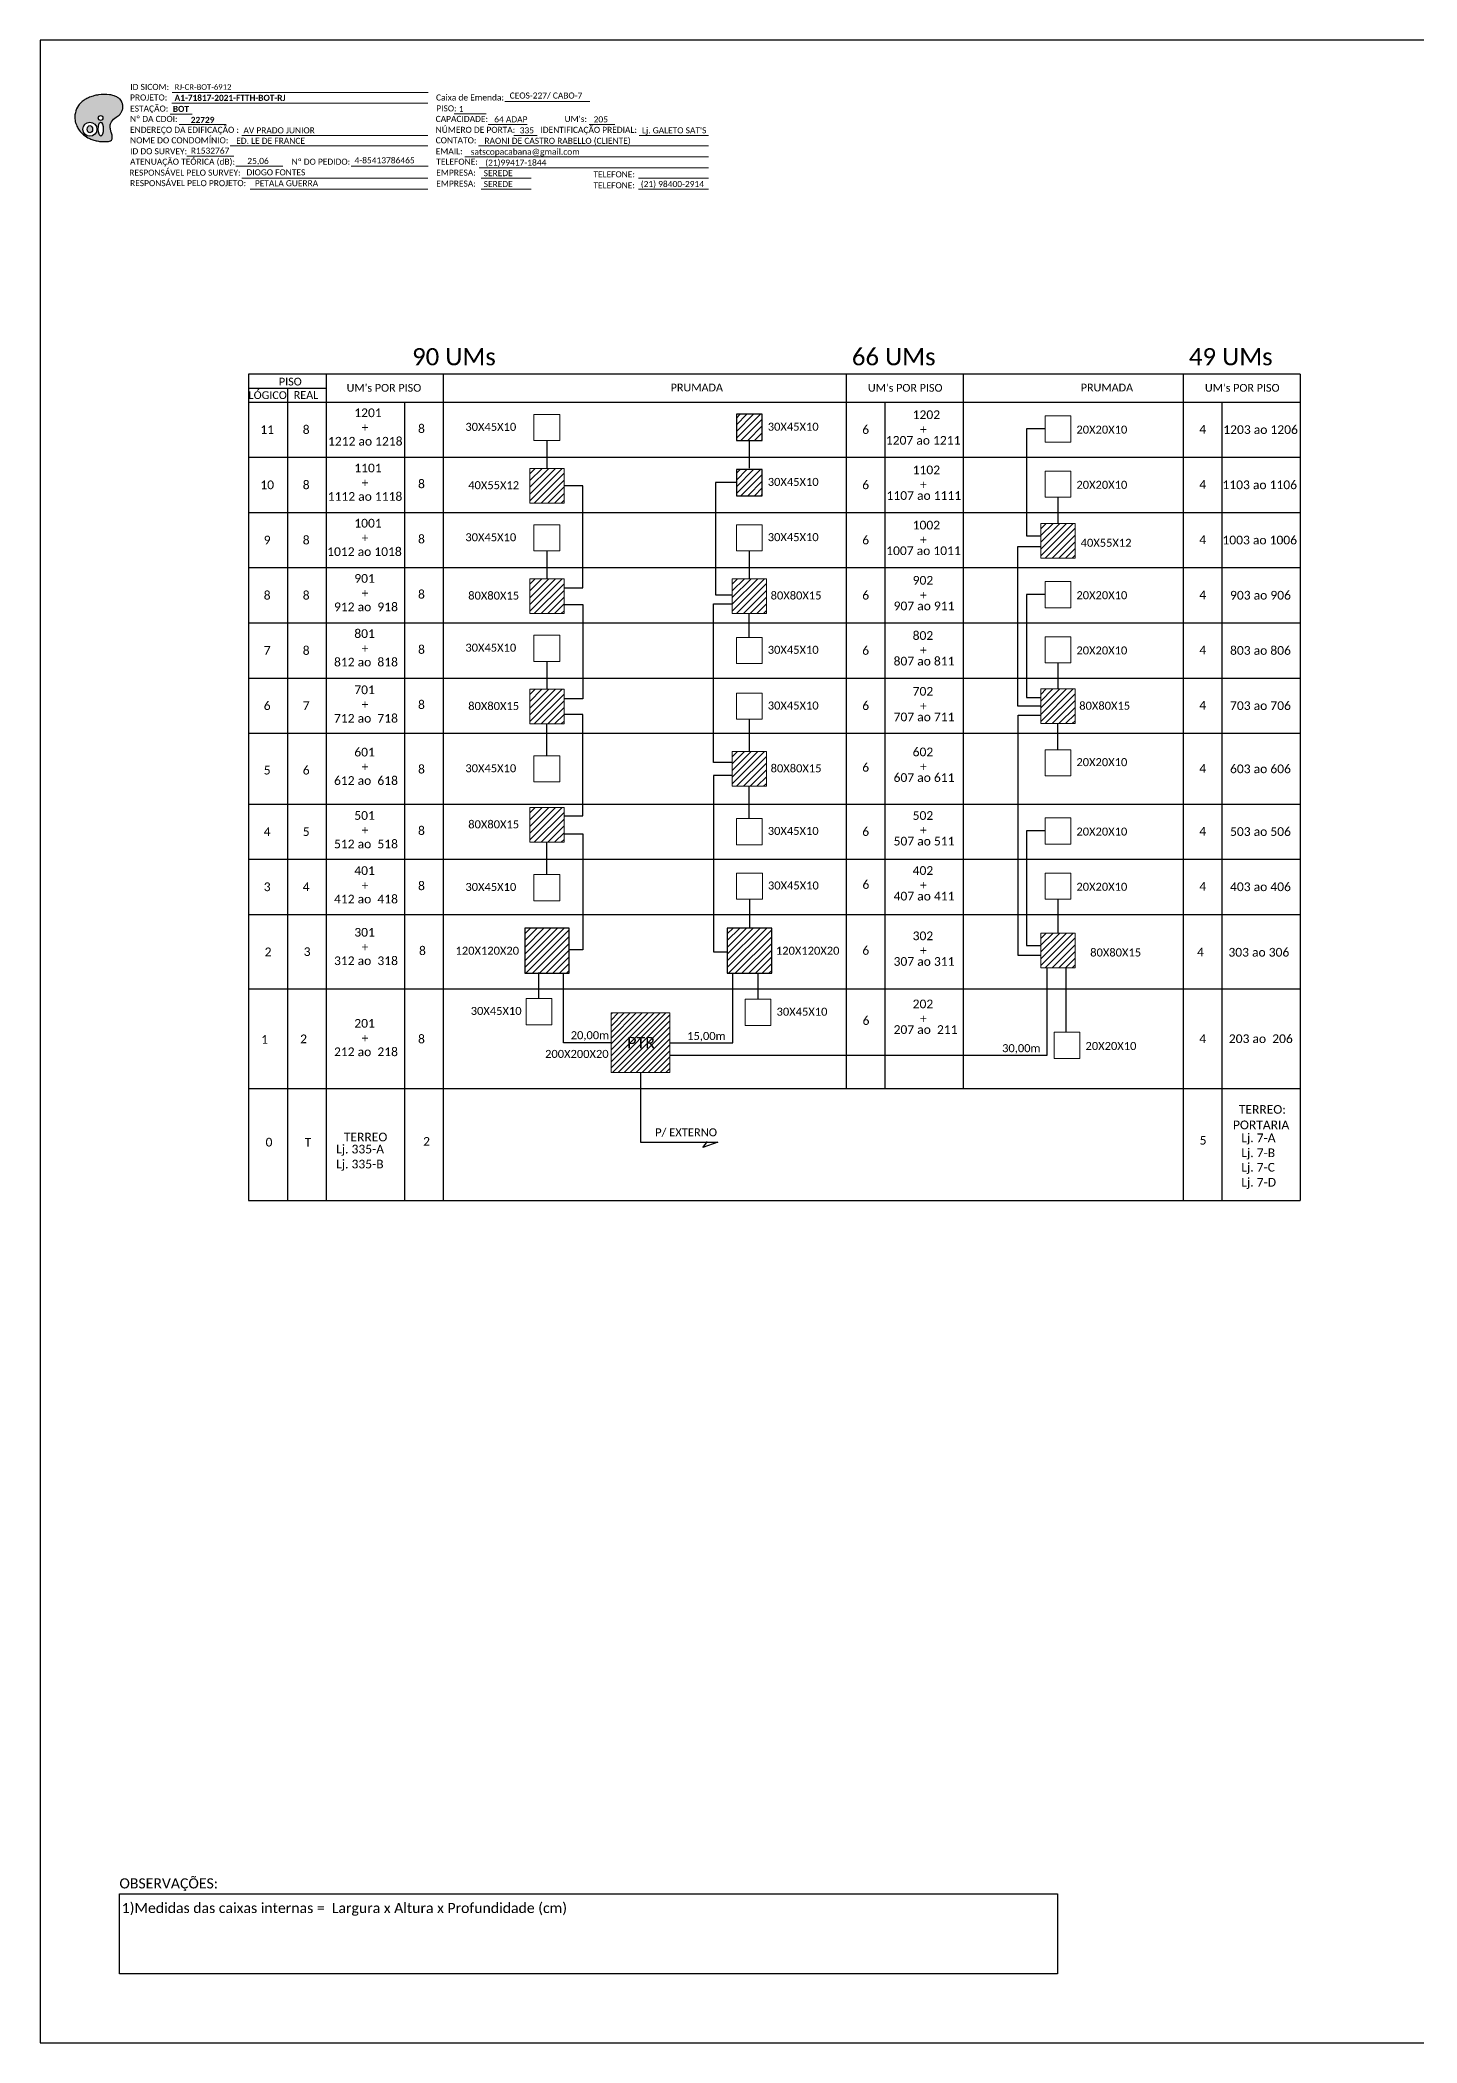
# Model space of a CAD drawing. Extents: x -4 to 1778, y 1 to 595.
# Drawn here: x 937 to 1345, y 1 to 595 of the extents above; entities that cross this region are included whole.
import ezdxf
from ezdxf.enums import TextEntityAlignment as Align

# ---------------------------------------------------------------- set-up
doc = ezdxf.new("R2010")
doc.units = 0
doc.styles.add('MtXpl_Calibri', font='calibri.ttf')
doc.styles.add('WMF-Calibri0', font='calibri.ttf')
doc.styles.add('WMF-Calibri1', font='calibrib.ttf')

# ---------------------------------------------------------------- blocks, each defined once
blk = doc.blocks.new('OI')
h = blk.add_hatch(color=40)
edge = h.paths.add_edge_path()
edge.add_spline(control_points=[(4.35, -0.67), (3.92, -0.99), (3.26, -1.5), (2.81, -2.59), (2.9, -3.5), (3.06, -4.27), (3.31, -4.85), (3.37, -5.39), (3.4, -5.88), (3.2, -6.4), (2.54, -6.61), (1.65, -6.63), (0.55, -6.67), (-0.56, -6.42), (-1.61, -6.14), (-2.77, -5.61), (-3.92, -4.77), (-4.89, -3.7), (-5.34, -2.65), (-5.6, -1.94), (-5.85, -0.96), (-5.71, 0.47), (-5.1, 2.02), (-4.14, 3.02), (-3.3, 3.61), (-2.37, 4.16), (-1.36, 4.44), (-0.56, 4.7), (0.79, 4.85), (2.24, 4.97), (3.79, 4.57), (4.67, 4.21), (5.44, 3.65), (5.76, 2.99), (6.03, 2.21), (6.01, 1.46), (5.72, 0.64), (5.31, 0.08), (4.88, -0.38), (4.51, -0.55), (4.35, -0.67)], knot_values=[0, 0, 0, 0, 1.60434, 2.417191, 3.427595, 4.282808, 4.776746, 5.304182, 5.888771, 6.258406, 6.858137, 7.79129, 8.986195, 10.124242, 11.187857, 12.242908, 13.953784, 15.414161, 16.515391, 17.349188, 17.675853, 19.552021, 21.515531, 22.568638, 23.63245, 24.621084, 25.782718, 26.745347, 27.142653, 29.870543, 31.004649, 31.921532, 32.709589, 33.801391, 34.042471, 35.192333, 35.971461, 36.628871, 37.254359, 37.836911, 37.836911, 37.836911, 37.836911], degree=3, periodic=0)
h.paths.add_polyline_path([(1.13, -0.87, -1), (-0.04, -0.87, -1)], flags=16)
edge = h.paths.add_edge_path(flags=16)
edge.add_ellipse((0.56, -3.59), major_axis=(-0.02, 1.71), ratio=0.361305, start_angle=0, end_angle=360)
h.paths.add_polyline_path([(-0.36, -3.62, -1), (-3.8, -3.62, -1)], flags=16)
edge = h.paths.add_edge_path(flags=0)
edge.add_ellipse((-2.08, -3.62), major_axis=(0, 0.885), ratio=0.758294, start_angle=0, end_angle=360)
at = {"color": 40}
for centre, radius in [((-2.08, -3.62), 1.72), ((0.54, -0.87), 0.587)]:
    blk.add_circle(centre, radius, dxfattribs=at)
blk.add_ellipse((-2.08, -3.62), major_axis=(0, 0.885), ratio=0.758294, start_param=-3.141592653589792, end_param=3.141592653589792, dxfattribs=at)
blk.add_ellipse((0.56, -3.59), major_axis=(-0.02, 1.71), ratio=0.361305, dxfattribs=at)
at = {"color": 40, "start_tangent": (-0.800898, -0.598801), "end_tangent": (-0.800898, -0.598801)}
blk.add_spline([(4.35, -0.67), (3.2, -1.78), (2.9, -2.54), (2.92, -3.55), (3.12, -4.38), (3.28, -4.85), (3.37, -5.37), (3.35, -5.95), (3.2, -6.29), (2.66, -6.55), (1.73, -6.63), (0.54, -6.62), (-0.58, -6.41), (-1.6, -6.11), (-2.56, -5.67), (-3.95, -4.67), (-4.89, -3.56), (-5.37, -2.56), (-5.64, -1.78), (-5.72, -1.46), (-5.63, 0.42), (-4.84, 2.22), (-4.13, 2.99), (-3.27, 3.62), (-2.4, 4.09), (-1.3, 4.47), (-0.37, 4.72), (0.02, 4.77), (2.75, 4.8), (3.85, 4.53), (4.69, 4.16), (5.31, 3.68), (5.85, 2.73), (5.93, 2.5), (5.94, 1.35), (5.67, 0.62), (5.29, 0.08), (4.84, -0.36), (4.35, -0.67)], degree=3, dxfattribs=at)

msp = doc.modelspace()

# ---------------------------------------------------------------- hatches: boundary and pattern name
h = msp.add_hatch()
h.set_pattern_fill('ANSI31', color=1, scale=11.322507, style=0)
h.set_pattern_definition([(45, (440.1529, 33.9545), (-1.0007777, 1.0007777), [])])
h.paths.add_polyline_path([(1151.22, 484.28), (1143.55, 484.28), (1143.55, 476.51), (1151.22, 476.51)])
h.paths.add_polyline_path([(1146.11, 473.63), (1146.11, 479.46)])
h = msp.add_hatch()
h.set_pattern_fill('ANSI31', color=1, scale=11.322507, style=0)
h.set_pattern_definition([(45, (381.3746, 17.9048), (-1.0007777, 1.0007777), [])])
h.paths.add_polyline_path([(1092.44, 468.23), (1082.28, 468.23), (1082.28, 457.93), (1092.44, 457.93)])
h.paths.add_polyline_path([(1087.33, 457.58), (1087.33, 463.41)])
h = msp.add_hatch()
h.set_pattern_fill('ANSI31', color=1, scale=11.322507, style=0)
h.set_pattern_definition([(45, (440.1529, 17.5826), (-1.0007777, 1.0007777), [])])
h.paths.add_polyline_path([(1151.22, 467.9), (1143.55, 467.9), (1143.55, 460.13), (1151.22, 460.13)])
h.paths.add_polyline_path([(1146.11, 457.25), (1146.11, 463.08)])
h = msp.add_hatch()
h.set_pattern_fill('ANSI31', color=1, scale=11.322507, style=0)
h.set_pattern_definition([(45, (532.9623, 1.6078), (-1.0007777, 1.0007777), [])])
h.paths.add_polyline_path([(1244.03, 451.93), (1233.87, 451.93), (1233.87, 441.63), (1244.03, 441.63)])
h.paths.add_polyline_path([(1238.92, 441.28), (1238.92, 447.11)])
h = msp.add_hatch()
h.set_pattern_fill('ANSI31', color=1, scale=11.322507, style=0)
h.set_pattern_definition([(45, (381.3746, -14.8389), (-1.0007777, 1.0007777), [])])
h.paths.add_polyline_path([(1092.44, 435.48), (1082.28, 435.48), (1082.28, 425.19), (1092.44, 425.19)])
h.paths.add_polyline_path([(1087.33, 424.83), (1087.33, 430.66)])
h = msp.add_hatch()
h.set_pattern_fill('ANSI31', color=1, scale=11.322507, style=0)
h.set_pattern_definition([(45, (441.4052, -14.8018), (-1.0007777, 1.0007777), [])])
h.paths.add_polyline_path([(1152.47, 435.52), (1142.32, 435.52), (1142.32, 425.22), (1152.47, 425.22)])
h.paths.add_polyline_path([(1147.36, 424.87), (1147.36, 430.7)])
h = msp.add_hatch()
h.set_pattern_fill('ANSI31', color=1, scale=11.322507, style=0)
h.set_pattern_definition([(45, (381.3746, -47.5827), (-1.0007777, 1.0007777), [])])
h.paths.add_polyline_path([(1092.44, 402.74), (1082.28, 402.74), (1082.28, 392.44), (1092.44, 392.44)])
h.paths.add_polyline_path([(1087.33, 392.09), (1087.33, 397.92)])
h = msp.add_hatch()
h.set_pattern_fill('ANSI31', color=1, scale=11.322507, style=0)
h.set_pattern_definition([(45, (532.9623, -47.5078), (-1.0007777, 1.0007777), [])])
h.paths.add_polyline_path([(1244.03, 402.81), (1233.87, 402.81), (1233.87, 392.52), (1244.03, 392.52)])
h.paths.add_polyline_path([(1238.92, 392.16), (1238.92, 397.99)])
h = msp.add_hatch()
h.set_pattern_fill('ANSI31', color=1, scale=11.322507, style=0)
h.set_pattern_definition([(45, (441.4052, -66.0672), (-1.0007777, 1.0007777), [])])
h.paths.add_polyline_path([(1152.47, 384.25), (1142.32, 384.25), (1142.32, 373.96), (1152.47, 373.96)])
h.paths.add_polyline_path([(1147.36, 373.6), (1147.36, 379.43)])
h = msp.add_hatch()
h.set_pattern_fill('ANSI31', color=1, scale=11.322507, style=0)
h.set_pattern_definition([(45, (381.3746, -82.6741), (-1.0007777, 1.0007777), [])])
h.paths.add_polyline_path([(1092.44, 367.65), (1082.28, 367.65), (1082.28, 357.35), (1092.44, 357.35)])
h.paths.add_polyline_path([(1087.33, 357), (1087.33, 362.83)])
h = msp.add_hatch()
h.set_pattern_fill('ANSI31', color=1, scale=11.322507, style=0)
h.set_pattern_definition([(45, (382.8851, -121.5121), (-1.0007777, 1.0007777), [])])
h.paths.add_polyline_path([(1093.95, 331.88), (1080.76, 331.88), (1080.76, 318.51), (1093.95, 318.51)])
h.paths.add_polyline_path([(1088.84, 318.16), (1088.84, 323.99)])
h = msp.add_hatch()
h.set_pattern_fill('ANSI31', color=1, scale=11.322507, style=0)
h.set_pattern_definition([(45, (442.977, -121.5121), (-1.0007777, 1.0007777), [])])
h.paths.add_polyline_path([(1154.04, 331.88), (1140.85, 331.88), (1140.85, 318.51), (1154.04, 318.51)])
h.paths.add_polyline_path([(1148.93, 318.16), (1148.93, 323.99)])
h = msp.add_hatch()
h.set_pattern_fill('ANSI31', color=1, scale=11.322507, style=0)
h.set_pattern_definition([(45, (532.9623, -119.9038), (-1.0007777, 1.0007777), [])])
h.paths.add_polyline_path([(1244.03, 330.42), (1233.87, 330.42), (1233.87, 320.12), (1244.03, 320.12)])
h.paths.add_polyline_path([(1238.92, 319.77), (1238.92, 325.6)])
h = msp.add_hatch()
h.set_pattern_fill('ANSI31', color=1, scale=10, style=0)
h.set_pattern_definition([(45, (496.6695, -92.9997), (-0.8838835, 0.8838835), [])])
h.paths.add_polyline_path([(1106.39, 289.05), (1123.83, 289.05), (1123.83, 306.73), (1106.39, 306.73)])
h.paths.add_polyline_path([(1110.29, 295.32), (1120.37, 295.32), (1120.37, 300.47), (1110.29, 300.47)], flags=24)

# ---------------------------------------------------------------- linework, layer by layer
for p, q in [((1777.99, 595.26), (936.99, 595.26)), ((936.99, 595.26), (936.99, 1.26)), ((936.99, 1.26), (1777.99, 1.26))]:
    msp.add_line(p, q)
at = {"color": 7, "lineweight": 0}
for points in [[(976.1, 576.58), (1052.07, 576.58)], [(976.16, 579.72), (1052.14, 579.72)], [(1074.91, 577.07), (1100.05, 577.07)], [(975.59, 573.3), (982.14, 573.3)], [(1059.87, 573.34), (1069.35, 573.34)], [(978.25, 570.23), (992.19, 570.23)], [(996.82, 566.99), (1052.07, 566.99)], [(1069.92, 570.23), (1081.54, 570.23)], [(1077.5, 566.99), (1084.45, 566.99)], [(1099.86, 570.23), (1107.53, 570.23)], [(1114.68, 566.99), (1135.24, 566.99)], [(980.57, 560.82), (994.51, 560.82)], [(993.41, 563.88), (1052.07, 563.88)], [(1063, 560.64), (1135.27, 560.64)], [(1067.03, 563.88), (1135.27, 563.88)], [(995.1, 557.85), (1009.05, 557.85)], [(996.82, 554.29), (1052.07, 554.29)], [(1029.33, 557.85), (1052.1, 557.85)], [(1067.28, 557.41), (1135.27, 557.41)], [(1067.89, 554.29), (1082.69, 554.29)], [(1114.5, 554.29), (1135.27, 554.29)], [(999.31, 551.06), (1052.07, 551.06)], [(1067.89, 551.06), (1082.69, 551.06)], [(1114.5, 551.06), (1135.27, 551.06)]]:
    msp.add_lwpolyline(points, dxfattribs=at)
for points in [[(998.83, 496.13), (998.83, 251.15)], [(1021.97, 251.15), (1021.97, 496.13)], [(1056.69, 251.15), (1056.69, 496.13)], [(1176.13, 496.13), (1176.13, 284.28)], [(1210.85, 496.13), (1210.85, 284.28)], [(1276.11, 496.13), (1276.11, 251.15)], [(1310.83, 496.13), (1310.83, 251.15)], [(1010.4, 492.02), (1010.4, 251.15)], [(1045.12, 487.9), (1045.12, 251.15)], [(1187.7, 284.28), (1187.7, 487.9)], [(1287.68, 251.15), (1287.68, 487.9)], [(998.83, 471.53), (1310.83, 471.53)], [(998.83, 455.16), (1310.83, 455.16)], [(998.83, 438.79), (1310.83, 438.79)], [(998.83, 422.42), (1310.83, 422.42)], [(998.83, 406.04), (1310.83, 406.04)], [(998.83, 389.67), (1310.83, 389.67)], [(998.83, 368.69), (1310.83, 368.69)], [(998.83, 352.32), (1310.83, 352.32)], [(998.83, 335.95), (1310.83, 335.95)], [(998.83, 313.83), (1310.83, 313.83)], [(998.83, 284.28), (1310.83, 284.28)], [(998.83, 251.15), (1310.83, 251.15)]]:
    msp.add_lwpolyline(points)
at = {"color": 0}
for points in [[(1310.83, 496.13), (998.83, 496.13)], [(998.83, 492.02), (1021.97, 492.02)], [(998.83, 487.9), (1310.83, 487.9)]]:
    msp.add_lwpolyline(points, dxfattribs=at)
at = {"lineweight": 0}
for points in [[(1091.19, 484.24), (1083.52, 484.24), (1083.52, 476.47), (1091.19, 476.47)], [(1242.77, 483.79), (1235.11, 483.79), (1235.11, 476.03), (1242.77, 476.03)], [(1242.77, 467.42), (1235.11, 467.42), (1235.11, 459.65), (1242.77, 459.65)], [(1091.19, 451.49), (1083.52, 451.49), (1083.52, 443.73), (1091.19, 443.73)], [(1151.22, 451.53), (1143.55, 451.53), (1143.55, 443.76), (1151.22, 443.76)], [(1242.77, 434.68), (1235.11, 434.68), (1235.11, 426.91), (1242.77, 426.91)], [(1091.19, 418.75), (1083.52, 418.75), (1083.52, 410.98), (1091.19, 410.98)], [(1151.22, 410.35), (1143.55, 410.35), (1143.55, 418.11), (1151.22, 418.11)], [(1242.77, 418.31), (1235.11, 418.31), (1235.11, 410.54), (1242.77, 410.54)], [(1151.22, 401.59), (1143.55, 401.59), (1143.55, 393.82), (1151.22, 393.82)], [(1091.19, 375.22), (1083.52, 375.22), (1083.52, 382.99), (1091.19, 382.99)], [(1242.77, 377.02), (1235.11, 377.02), (1235.11, 384.79), (1242.77, 384.79)], [(1151.22, 356.62), (1143.55, 356.62), (1143.55, 364.39), (1151.22, 364.39)], [(1242.77, 364.59), (1235.11, 364.59), (1235.11, 356.82), (1242.77, 356.82)], [(1091.19, 340.02), (1083.52, 340.02), (1083.52, 347.79), (1091.19, 347.79)], [(1151.27, 348.21), (1143.61, 348.21), (1143.61, 340.45), (1151.27, 340.45)], [(1242.77, 348.21), (1235.11, 348.21), (1235.11, 340.45), (1242.77, 340.45)], [(1088.82, 303.24), (1081.16, 303.24), (1081.16, 311.01), (1088.82, 311.01)], [(1153.82, 303.02), (1146.16, 303.02), (1146.16, 310.79), (1153.82, 310.79)], [(1245.48, 300.99), (1237.82, 300.99), (1237.82, 293.22), (1245.48, 293.22)]]:
    msp.add_lwpolyline(points, close=True, dxfattribs=at)
at = {"color": 1}
for points in [[(1151.22, 484.28), (1143.55, 484.28), (1143.55, 476.51), (1151.22, 476.51)], [(1151.22, 467.9), (1143.55, 467.9), (1143.55, 460.13), (1151.22, 460.13)], [(1093.95, 331.88), (1080.76, 331.88), (1080.76, 318.51), (1093.95, 318.51)], [(1154.04, 331.88), (1140.85, 331.88), (1140.85, 318.51), (1154.04, 318.51)]]:
    msp.add_lwpolyline(points, close=True, dxfattribs=at)
at = {"color": 3}
for points in [[(1087.36, 476.47), (1087.36, 468.23)], [(1147.39, 476.51), (1147.39, 468.26)], [(1235.11, 479.91), (1229.59, 479.91), (1229.59, 448.22), (1233.87, 448.22)], [(1143.55, 464.02), (1137.38, 464.02), (1137.38, 430.73), (1142.32, 430.73)], [(1092.44, 432.85), (1097.98, 432.85), (1097.98, 463.08), (1092.44, 463.08)], [(1238.95, 459.65), (1238.95, 451.93)], [(1087.36, 443.73), (1087.36, 435.48)], [(1147.39, 443.76), (1147.39, 435.52)], [(1233.87, 397.67), (1227.08, 397.67), (1227.08, 445.03), (1233.87, 445.03)], [(1092.44, 427.82), (1097.98, 427.82), (1097.98, 399.93), (1092.44, 399.93)], [(1142.32, 381.04), (1136.8, 381.04), (1136.8, 428.06), (1142.32, 428.06)], [(1235.11, 430.79), (1229.59, 430.79), (1229.59, 400.25), (1233.87, 400.25)], [(1147.39, 418.11), (1147.39, 425.22)], [(1087.36, 410.98), (1087.36, 402.74)], [(1238.95, 410.54), (1238.95, 402.81)], [(1087.36, 382.99), (1087.36, 392.44)], [(1092.44, 365.15), (1097.98, 365.15), (1097.98, 395.26), (1092.44, 395.26)], [(1147.39, 393.82), (1147.39, 384.25)], [(1233.87, 323.8), (1227.12, 323.8), (1227.12, 395.05), (1233.87, 395.05)], [(1238.95, 384.79), (1238.95, 392.52)], [(1142.32, 377.17), (1136.8, 377.17), (1136.8, 324.85), (1140.85, 324.85)], [(1147.39, 364.39), (1147.39, 373.96)], [(1087.36, 347.79), (1087.36, 357.35)], [(1092.44, 359.85), (1097.98, 359.85), (1097.98, 325.43), (1093.95, 325.43)], [(1235.11, 360.7), (1229.59, 360.7), (1229.59, 326.7), (1233.87, 326.7)], [(1147.45, 340.45), (1147.45, 331.88)], [(1238.95, 340.45), (1238.95, 330.42)], [(1085, 311.01), (1085, 318.74)], [(1106.39, 297.89), (1092.31, 297.89), (1092.31, 318.51)], [(1235.7, 320.12), (1235.7, 294.06), (1123.83, 294.06)], [(1123.83, 297.89), (1142.53, 297.89), (1142.53, 318.51)], [(1150, 310.79), (1150, 318.51)], [(1241.43, 300.99), (1241.43, 319.91)]]:
    msp.add_lwpolyline(points, dxfattribs=at)
at = {"color": 1, "lineweight": 0}
for points in [[(1092.44, 468.23), (1082.28, 468.23), (1082.28, 457.93), (1092.44, 457.93)], [(1244.03, 451.93), (1233.87, 451.93), (1233.87, 441.63), (1244.03, 441.63)], [(1092.44, 435.48), (1082.28, 435.48), (1082.28, 425.19), (1092.44, 425.19)], [(1152.47, 435.52), (1142.32, 435.52), (1142.32, 425.22), (1152.47, 425.22)], [(1092.44, 402.74), (1082.28, 402.74), (1082.28, 392.44), (1092.44, 392.44)], [(1244.03, 402.81), (1233.87, 402.81), (1233.87, 392.52), (1244.03, 392.52)], [(1152.47, 384.25), (1142.32, 384.25), (1142.32, 373.96), (1152.47, 373.96)], [(1092.44, 367.65), (1082.28, 367.65), (1082.28, 357.35), (1092.44, 357.35)], [(1244.03, 330.42), (1233.87, 330.42), (1233.87, 320.12), (1244.03, 320.12)], [(1106.39, 306.73), (1123.83, 306.73), (1123.83, 289.05), (1106.39, 289.05)]]:
    msp.add_lwpolyline(points, close=True, dxfattribs=at)
at = {"color": 1}
for points in [[(1115.11, 289.05), (1115.11, 268.41), (1138.02, 268.41)], [(1133.61, 266.81), (1135.01, 268.64)], [(1138.02, 268.41), (1133.61, 266.81)]]:
    msp.add_lwpolyline(points, dxfattribs=at)
at = {"color": 0}
msp.add_lwpolyline([(960.56, 45.46), (1238.81, 45.46), (1238.81, 21.75), (960.56, 21.75)], close=True, dxfattribs=at)

# ---------------------------------------------------------------- block references
at = {"color": 7, "xscale": 1.213923925163967, "yscale": 1.213923925163967, "zscale": 1.213923925163967, "rotation": 0.1532896023949059}
msp.add_blockref('OI', (954.3, 573.2), dxfattribs=at)

# ---------------------------------------------------------------- texts
at = {"color": 7, "lineweight": 0, "style": 'WMF-Calibri0'}
for s, height, p in [('ID SICOM:', 1.793, (963.76, 580.47)), ('PROJETO:', 1.793, (963.7, 577.33)), ('ESTAÇÃO:', 1.793, (963.7, 574.05)), ('Caixa de Emenda:', 1.7927, (1054.46, 577.33)), ('Nº DA CDOI:', 1.7927, (963.7, 570.98)), ('CAPACIDADE:', 1.7927, (1054.35, 570.98)), ('PISO:', 1.793, (1054.53, 574.09)), ("UM's:", 1.793, (1092.59, 570.98)), ('ENDEREÇO DA EDIFICAÇÃO :', 1.7927, (963.7, 567.74)), ('NOME DO CONDOMÍNIO:', 1.7927, (963.7, 564.63)), ('CONTATO:', 1.793, (1054.35, 564.63)), ('NÚMERO DE PORTA:', 1.7927, (1054.35, 567.74)), ('IDENTIFICAÇÃO PREDIAL:', 1.7927, (1085.43, 567.74)), ('ATENUAÇÃO TEÓRICA (dB):', 1.7927, (963.7, 558.28)), ('ID DO SURVEY:', 1.7927, (963.7, 561.39)), ('Nº DO PEDIDO:', 1.7927, (1011.62, 558.28)), ('EMAIL:', 1.793, (1054.35, 561.39)), ('TELEFONE:', 1.793, (1054.53, 558.28)), ('RESPONSÁVEL PELO SURVEY:', 1.7927, (963.46, 555.04)), ('RESPONSÁVEL PELO PROJETO:', 1.7927, (963.7, 551.93)), ('EMPRESA:', 1.793, (1054.53, 555.04)), ('EMPRESA:', 1.793, (1054.53, 551.8)), ('TELEFONE:', 1.793, (1101.14, 554.54)), ('TELEFONE:', 1.793, (1101.14, 551.3))]:
    msp.add_text(s, height=height, dxfattribs=at).set_placement(p)
at = {"color": 7}
for s, height, style, p in [('A1-71817-2021-FTTH-BOT-RJ', 1.7927, 'WMF-Calibri1', (976.9, 577.23)), ('CEOS-227/ CABO-7', 1.7927, 'WMF-Calibri0', (1076.31, 577.91)), ('BOT', 1.793, 'WMF-Calibri1', (976.38, 573.95)), ('1', 1.79, 'WMF-Calibri0', (1061.22, 573.94)), (' 64 ADAP', 1.793, 'WMF-Calibri0', (1071.09, 570.85)), ('205', 1.793, 'WMF-Calibri0', (1101.21, 570.83)), ('ED. LE DE FRANCE', 1.7927, 'WMF-Calibri0', (995.19, 564.48)), ('AV PRADO JUNIOR ', 1.7927, 'WMF-Calibri0', (997.33, 567.58)), ('RAONI DE CASTRO RABELLO (CLIENTE)', 1.7927, 'WMF-Calibri0', (1068.81, 564.48)), ('335', 1.793, 'WMF-Calibri0', (1079.28, 567.59)), ("Lj. GALETO SAT'S", 1.7927, 'WMF-Calibri0', (1115.56, 567.59)), ('R1532767', 1.793, 'WMF-Calibri0', (981.72, 561.56)), ('25,06', 1.793, 'WMF-Calibri0', (998.48, 558.52)), ('4-85413786465', 1.7927, 'WMF-Calibri0', (1030.28, 558.69)), ('satscopacabana@gmail.com', 1.7927, 'WMF-Calibri0', (1064.77, 561.24)), ('(21)99417-1844', 1.7927, 'WMF-Calibri0', (1069.06, 558.01)), ('DIOGO FONTES', 1.7927, 'WMF-Calibri0', (998.22, 555.13)), ('PETALA GUERRA', 1.7927, 'WMF-Calibri0', (1000.71, 551.9)), ('SEREDE', 1.793, 'WMF-Calibri0', (1068.59, 554.89)), ('SEREDE', 1.793, 'WMF-Calibri0', (1068.59, 551.66)), ('(21) 98400-2914', 1.7927, 'WMF-Calibri0', (1115.2, 551.66)), ('30X45X10', 2.373, 'WMF-Calibri0', (1063.16, 479.36)), ('30X45X10', 2.373, 'WMF-Calibri0', (1152.87, 479.4)), ('20X20X10', 2.373, 'WMF-Calibri0', (1244.43, 478.54)), ('40X55X12', 2.373, 'WMF-Calibri0', (1064.01, 462.06)), ('30X45X10', 2.373, 'WMF-Calibri0', (1152.87, 463.03)), ('20X20X10', 2.373, 'WMF-Calibri0', (1244.43, 462.17)), ('30X45X10', 2.373, 'WMF-Calibri0', (1063.16, 446.62)), ('30X45X10', 2.373, 'WMF-Calibri0', (1152.87, 446.65)), ('40X55X12', 2.373, 'WMF-Calibri0', (1245.69, 444.98)), ('80X80X15', 2.373, 'WMF-Calibri0', (1064.01, 429.32)), ('80X80X15', 2.373, 'WMF-Calibri0', (1153.72, 429.35)), ('20X20X10', 2.373, 'WMF-Calibri0', (1244.43, 429.43)), ('30X45X10', 2.373, 'WMF-Calibri0', (1063.16, 413.87)), ('30X45X10', 2.373, 'WMF-Calibri0', (1152.87, 413.24)), ('20X20X10', 2.373, 'WMF-Calibri0', (1244.43, 413.05)), ('80X80X15', 2.373, 'WMF-Calibri0', (1064.01, 396.57)), ('30X45X10', 2.373, 'WMF-Calibri0', (1152.87, 396.71)), ('80X80X15', 2.373, 'WMF-Calibri0', (1245.27, 396.65)), ('30X45X10', 2.373, 'WMF-Calibri0', (1063.16, 378.11)), ('80X80X15', 2.373, 'WMF-Calibri0', (1153.72, 378.09)), ('20X20X10', 2.373, 'WMF-Calibri0', (1244.43, 379.92)), ('80X80X15', 2.373, 'WMF-Calibri0', (1064.02, 361.48)), ('30X45X10', 2.373, 'WMF-Calibri0', (1152.87, 359.52)), ('20X20X10', 2.373, 'WMF-Calibri0', (1244.43, 359.33)), ('30X45X10', 2.373, 'WMF-Calibri0', (1063.17, 342.91)), ('30X45X10', 2.373, 'WMF-Calibri0', (1152.92, 343.34)), ('20X20X10', 2.373, 'WMF-Calibri0', (1244.43, 342.96)), ('120X120X20', 2.373, 'WMF-Calibri0', (1060.25, 323.99)), ('120X120X20', 2.373, 'WMF-Calibri0', (1155.29, 323.99)), ('80X80X15', 2.373, 'WMF-Calibri0', (1248.53, 323.47)), ('30X45X10', 2.373, 'WMF-Calibri0', (1064.75, 306.14)), ('30X45X10', 2.373, 'WMF-Calibri0', (1155.48, 305.91)), ('PTR', 3.433, 'WMF-Calibri0', (1111.15, 296.19)), ('20X20X10', 2.373, 'WMF-Calibri0', (1247.13, 295.74)), ('200X200X20', 2.373, 'WMF-Calibri0', (1086.82, 293.39)), ('P/ EXTERNO', 2.373, 'WMF-Calibri0', (1119.46, 270.14))]:
    msp.add_text(s, height=height, dxfattribs=dict(at, style=style)).set_placement(p)
at = {"color": 7, "style": 'WMF-Calibri1'}
msp.add_text('22729', height=1.793, dxfattribs=at).set_placement((985.22, 570.69), align=Align.CENTER)
at = {"color": 7, "linetype": 'Continuous', "style": 'WMF-Calibri0'}
for s, height, p in [('90 UMs', 5.093, (1047.36, 498.8)), ('66 UMs', 5.093, (1177.82, 498.8)), ('49 UMs', 5.093, (1277.8, 498.8)), ('1201', 2.575, (1030.21, 483.43)), ('+', 2.57, (1032.39, 479.07)), ('1202', 2.575, (1195.85, 482.86)), ('1203 ao 1206', 2.5748, (1288, 478.44)), ('1212 ao 1218', 2.5748, (1022.41, 474.99)), ('1207 ao 1211', 2.5748, (1187.9, 475.26)), ('+', 2.57, (1198.03, 478.51)), ('1101', 2.575, (1030.21, 467.06)), ('+', 2.57, (1032.39, 462.7)), ('1102', 2.575, (1195.85, 466.49)), ('+', 2.57, (1198.03, 462.13)), ('1103 ao 1106', 2.5748, (1287.75, 462.07)), ('1112 ao 1118', 2.5748, (1022.33, 458.62)), ('1107 ao 1111', 2.5748, (1188.11, 458.89)), ('1001', 2.575, (1030.21, 450.69)), ('1002', 2.575, (1195.85, 450.12)), ('+', 2.57, (1032.39, 446.33)), ('+', 2.57, (1198.03, 445.76)), ('1003 ao 1006', 2.5748, (1287.75, 445.69)), ('1012 ao 1018', 2.5748, (1022.17, 442.25)), ('1007 ao 1011', 2.5748, (1188, 442.52)), ('901', 2.575, (1030.21, 434.31)), ('902', 2.575, (1195.85, 433.75)), ('912 ao  918', 2.5748, (1024.2, 425.87)), ('+', 2.57, (1032.39, 429.96)), ('907 ao 911', 2.575, (1190.2, 426.15)), ('+', 2.57, (1198.03, 429.39)), ('903 ao 906', 2.575, (1290, 429.32)), ('801', 2.575, (1030.21, 417.94)), ('802', 2.575, (1195.85, 417.37)), ('812 ao  818', 2.5748, (1024.2, 409.5)), ('+', 2.57, (1032.39, 413.59)), ('807 ao 811', 2.575, (1190.2, 409.78)), ('+', 2.57, (1198.03, 413.02)), ('803 ao 806', 2.575, (1290, 412.95)), ('701', 2.575, (1030.21, 401.27)), ('+', 2.57, (1032.39, 396.92)), ('702', 2.575, (1195.85, 400.83)), ('+', 2.57, (1198.03, 396.48)), ('703 ao 706', 2.575, (1290, 396.58)), ('712 ao  718', 2.5748, (1024.2, 392.83)), ('707 ao 711', 2.575, (1190.2, 393.23)), ('601', 2.575, (1030.21, 382.8)), ('+', 2.57, (1032.39, 378.45)), ('602', 2.575, (1195.85, 382.85)), ('+', 2.57, (1198.03, 378.49)), ('603 ao 606', 2.575, (1290, 377.84)), ('612 ao  618', 2.5748, (1024.2, 374.36)), ('607 ao 611', 2.575, (1190.2, 375.25)), ('501', 2.575, (1030.21, 364)), ('502', 2.575, (1195.85, 363.99)), ('512 ao  518', 2.5748, (1024.2, 355.56)), ('+', 2.57, (1032.39, 359.64)), ('507 ao 511', 2.575, (1190.2, 356.39)), ('+', 2.57, (1198.03, 359.64)), ('503 ao 506', 2.575, (1290, 359.23)), ('401', 2.575, (1030.21, 347.66)), ('+', 2.57, (1032.39, 343.3)), ('402', 2.575, (1195.85, 347.68)), ('+', 2.57, (1198.03, 343.33)), ('403 ao 406', 2.575, (1290, 342.86)), ('412 ao  418', 2.5748, (1024.2, 339.22)), ('407 ao 411', 2.575, (1190.2, 340.09)), ('301', 2.575, (1030.21, 329.36)), ('+', 2.57, (1032.39, 325)), ('302', 2.575, (1195.85, 328.31)), ('312 ao  318', 2.5748, (1024.2, 320.92)), ('307 ao 311', 2.575, (1190.2, 320.71)), ('+', 2.57, (1198.03, 323.95)), ('303 ao 306', 2.575, (1289.52, 323.44)), ('202', 2.575, (1195.85, 308.11)), ('201', 2.575, (1030.21, 302.36)), ('207 ao  211', 2.5748, (1190.2, 300.51)), ('+', 2.57, (1198.03, 303.76)), ('+', 2.57, (1032.39, 298)), ('203 ao  206', 2.5748, (1289.65, 297.8)), ('212 ao  218', 2.5748, (1024.2, 293.92)), ('TERREO:', 2.575, (1292.6, 276.83)), ('PORTARIA', 2.575, (1290.87, 272.24)), ('Lj. 335-A', 2.575, (1024.82, 265.06)), ('TERREO', 2.575, (1027.12, 268.64)), ('Lj. 7-A', 2.575, (1293.35, 268.4)), ('Lj. 335-B', 2.575, (1024.82, 260.62)), ('Lj. 7-B', 2.575, (1293.35, 263.96)), ('Lj. 7-C', 2.575, (1293.35, 259.67)), ('Lj. 7-D', 2.575, (1293.35, 255.23))]:
    msp.add_text(s, height=height, dxfattribs=at).set_placement(p)
at = {"color": 0, "style": 'WMF-Calibri0'}
for s, p in [('     PISO', (1003.79, 492.82)), ("UM's POR PISO", (1027.94, 490.97)), ('PRUMADA', (1124.06, 491.06)), ("UM's POR PISO", (1182.58, 490.97)), ('PRUMADA', (1245.72, 491.06)), ("UM's POR PISO", (1282.56, 490.97)), ('  LÓGICO', (997.24, 488.8)), ('    REAL', (1009.01, 488.85))]:
    msp.add_text(s, height=2.3, dxfattribs=at).set_placement(p)
at = {"color": 3, "style": 'WMF-Calibri0'}
for s, p in [('20,00m', (1094.42, 298.94)), ('15,00m', (1128.97, 298.71)), ('30,00m', (1222.39, 295.09))]:
    msp.add_text(s, height=2.373, dxfattribs=at).set_placement(p)
for s, style, p in [('OBSERVAÇÕES:', 'WMF-Calibri0', (960.54, 47.08)), ('1)Medidas das caixas internas =  Largura x Altura x Profundidade (cm)', 'MtXpl_Calibri', (961.22, 39.78))]:
    msp.add_text(s, height=3, dxfattribs=dict(style=style)).set_placement(p)
at = {"color": 1, "insert": (976.9, 582.16), "char_height": 1.7927, "width": 42.385, "attachment_point": 1, "style": 'WMF-Calibri0'}
msp.add_mtext('{\\H0.91667x;\\C256;RJ-CR-BOT-6912}', dxfattribs=at)
at = {"color": 7, "linetype": 'Continuous', "style": 'WMF-Calibri0', "flags": 4}
for tag, p in [('8', (1015.94, 479.72)), ('8', (1050.14, 480.02)), ('6', (1181.91, 479.73)), ('11', (1004.37, 479.72)), ('4', (1281.89, 479.83)), ('10', (1004.37, 463.35)), ('8', (1015.94, 463.35)), ('8', (1050.14, 463.64)), ('6', (1181.91, 463.35)), ('4', (1281.89, 463.46)), ('9', (1004.37, 446.97)), ('8', (1015.94, 446.97)), ('8', (1050.14, 447.27)), ('6', (1181.91, 446.98)), ('4', (1281.89, 447.09)), ('8', (1004.37, 430.6)), ('8', (1015.94, 430.6)), ('8', (1050.14, 430.9)), ('6', (1181.91, 430.61)), ('4', (1281.89, 430.72)), ('8', (1050.14, 414.53)), ('7', (1004.37, 414.23)), ('8', (1015.94, 414.23)), ('6', (1181.91, 414.24)), ('4', (1281.89, 414.34)), ('6', (1004.37, 397.86)), ('7', (1015.94, 397.86)), ('8', (1050.14, 398.16)), ('6', (1181.91, 397.87)), ('4', (1281.89, 397.97)), ('8', (1050.14, 379.04)), ('6', (1181.91, 379.56)), ('4', (1281.89, 379.23)), ('5', (1004.37, 378.74)), ('6', (1015.94, 378.73)), ('4', (1004.37, 360.51)), ('5', (1015.94, 360.51)), ('8', (1050.14, 360.81)), ('6', (1181.91, 360.52)), ('4', (1281.89, 360.62)), ('3', (1004.37, 344.14)), ('4', (1015.94, 344.14)), ('8', (1050.14, 344.44)), ('6', (1181.97, 344.83)), ('4', (1281.89, 344.25)), ('2', (1004.65, 324.83)), ('3', (1016.22, 324.9)), ('8', (1050.42, 325.19)), ('6', (1181.94, 325.27)), ('4', (1281.24, 324.81)), ('6', (1182.01, 304.48)), ('1', (1003.61, 298.87)), ('2', (1015.18, 299.04)), ('8', (1050.14, 299)), ('4', (1281.89, 299.1)), ('0', (1004.91, 268.4)), ('T', (1016.48, 268.4)), ('2', (1051.64, 268.63)), ('5', (1282, 268.96))]:
    msp.add_attdef(tag, text='XX', height=2.575, dxfattribs=at).set_placement(p, align=Align.MIDDLE_CENTER)

doc.saveas('drawing.dxf')
